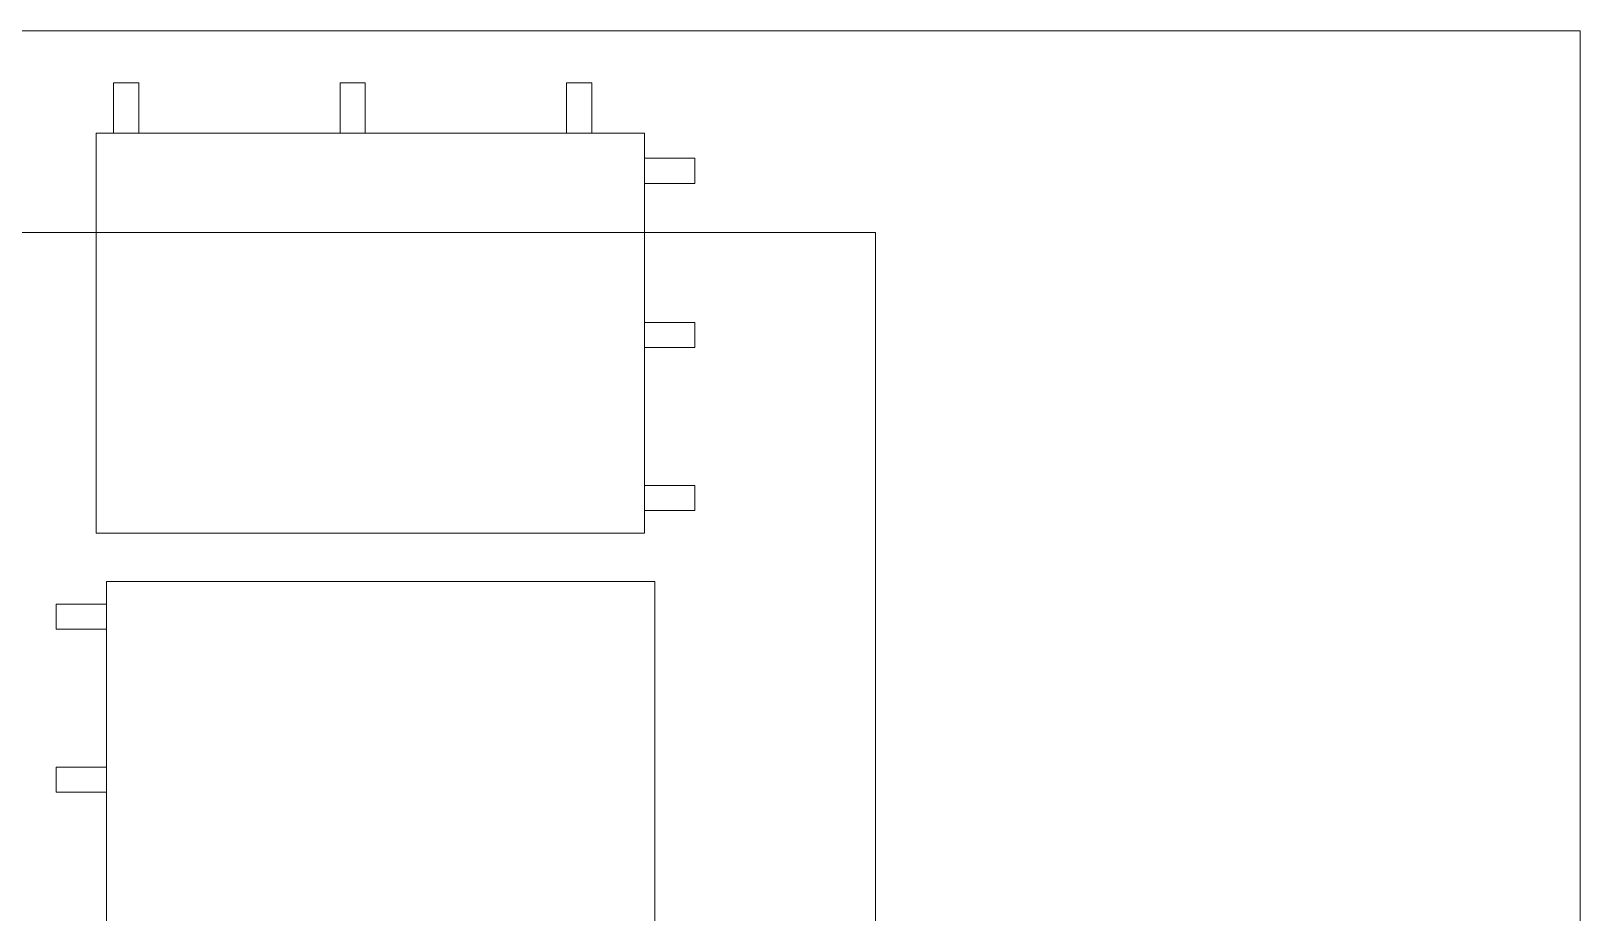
# Model space of a CAD drawing. Header units: millimetres. Extents: x 1245 to 2553, y -2196 to 2093.
# Drawn here: x 1938 to 2553, y 142 to 492 of the extents above; entities that cross this region are included whole.
import ezdxf

# ---------------------------------------------------------------- set-up
doc = ezdxf.new("R2010")
doc.units = ezdxf.units.MM
doc.layers.get('0').update_dxf_attribs({"lineweight": 5, "true_color": 0xffffff})
doc.layers.add('LL', color=250, linetype='Continuous', lineweight=5)

msp = doc.modelspace()

# ---------------------------------------------------------------- linework, layer by layer
msp.add_lwpolyline([(1553.38, 492), (2553.38, 492), (2553.38, -208), (1553.38, -208)], close=True)
at = {"layer": 'LL', "color": 142, "true_color": 0x2e86de, "extrusion": (8.5234e-15, -1, -6.88338e-15)}
for p, q in [((1970.62, 471.45, 427.25), (1980.62, 471.45, 427.25)), ((1970.62, 471.45, 438.25), (1980.62, 471.45, 438.25)), ((1970.62, 451.45, 427.25), (1970.62, 471.45, 427.25)), ((1970.62, 471.45, 438.25), (1970.62, 471.45, 427.25)), ((1970.62, 451.45, 438.25), (1970.62, 471.45, 438.25)), ((1980.62, 471.45, 438.25), (1980.62, 451.45, 438.25)), ((1980.62, 471.45, 438.25), (1980.62, 471.45, 427.25)), ((1980.62, 471.45, 427.25), (1980.62, 451.45, 427.25)), ((2060.62, 471.45, 427.25), (2070.62, 471.45, 427.25)), ((2060.62, 451.45, 438.25), (2060.62, 471.45, 438.25)), ((2060.62, 471.45, 438.25), (2070.62, 471.45, 438.25)), ((2060.62, 471.45, 438.25), (2060.62, 471.45, 427.25)), ((2060.62, 451.45, 427.25), (2060.62, 471.45, 427.25)), ((2070.62, 471.45, 438.25), (2070.62, 451.45, 438.25)), ((2070.62, 471.45, 427.25), (2070.62, 451.45, 427.25)), ((2070.62, 471.45, 438.25), (2070.62, 471.45, 427.25)), ((2150.62, 471.45, 427.25), (2160.62, 471.45, 427.25)), ((2150.62, 451.45, 438.25), (2150.62, 471.45, 438.25)), ((2150.62, 471.45, 438.25), (2150.62, 471.45, 427.25)), ((2150.62, 451.45, 427.25), (2150.62, 471.45, 427.25)), ((2150.62, 471.45, 438.25), (2160.62, 471.45, 438.25)), ((2160.62, 471.45, 438.25), (2160.62, 451.45, 438.25)), ((2160.62, 471.45, 427.25), (2160.62, 451.45, 427.25)), ((2160.62, 471.45, 438.25), (2160.62, 471.45, 427.25)), ((1970.62, 451.45, 438.25), (1980.62, 451.45, 438.25)), ((1970.62, 451.45, 438.25), (1970.62, 451.45, 427.25)), ((2060.62, 451.45, 438.25), (2060.62, 451.45, 427.25)), ((2181.62, 441.45, 438.25), (2201.62, 441.45, 438.25)), ((2181.62, 441.45, 427.25), (2201.62, 441.45, 427.25)), ((2201.62, 441.45, 438.25), (2201.62, 441.45, 427.25)), ((2201.62, 441.45, 438.25), (2201.62, 431.45, 438.25)), ((2201.62, 441.45, 427.25), (2201.62, 431.45, 427.25)), ((2201.62, 431.45, 427.25), (2181.62, 431.45, 427.25)), ((2201.62, 431.45, 438.25), (2181.62, 431.45, 438.25)), ((2201.62, 431.45, 438.25), (2201.62, 431.45, 427.25)), ((2181.62, 376.24, 438.25), (2201.62, 376.24, 438.25)), ((2181.62, 376.24, 427.25), (2201.62, 376.24, 427.25)), ((2181.62, 376.24, 438.25), (2181.62, 376.24, 427.25)), ((2201.62, 376.24, 438.25), (2201.62, 376.24, 427.25)), ((2201.62, 376.24, 438.25), (2201.62, 366.24, 438.25)), ((2201.62, 376.24, 427.25), (2201.62, 366.24, 427.25)), ((2201.62, 366.24, 438.25), (2181.62, 366.24, 438.25)), ((2201.62, 366.24, 427.25), (2181.62, 366.24, 427.25)), ((2201.62, 366.24, 438.25), (2201.62, 366.24, 427.25)), ((2181.62, 311.45, 438.25), (2201.62, 311.45, 438.25)), ((2181.62, 311.45, 427.25), (2201.62, 311.45, 427.25)), ((2201.62, 311.45, 438.25), (2201.62, 301.45, 438.25)), ((2201.62, 311.45, 427.25), (2201.62, 301.45, 427.25)), ((2201.62, 311.45, 438.25), (2201.62, 311.45, 427.25)), ((2201.62, 301.45, 427.25), (2181.62, 301.45, 427.25)), ((2201.62, 301.45, 438.25), (2181.62, 301.45, 438.25)), ((2201.62, 301.45, 438.25), (2201.62, 301.45, 427.25))]:
    msp.add_line(p, q, dxfattribs=at)
at = {"layer": 'LL', "extrusion": (8.5234e-15, -1, -6.88338e-15)}
for p, q in [((1963.62, 442.45, 438.25), (1963.62, 451.45, 438.25)), ((1963.62, 451.45, 438.25), (1963.62, 451.45, 427.25)), ((1963.62, 451.45, 427.25), (1963.62, 292.45, 427.25)), ((1980.62, 451.45, 427.25), (1980.62, 451.45, 438.25)), ((2060.62, 451.45, 438.25), (2070.62, 451.45, 438.25)), ((2070.62, 451.45, 427.25), (2060.62, 451.45, 427.25)), ((2070.62, 451.45, 427.25), (2070.62, 451.45, 438.25)), ((2160.62, 451.45, 438.25), (2150.62, 451.45, 438.25)), ((2150.62, 451.45, 438.25), (2150.62, 451.45, 427.25)), ((2160.62, 451.45, 427.25), (2160.62, 451.45, 438.25)), ((1963.62, 292.45, 438.25), (1963.62, 442.45, 438.25)), ((2181.62, 376.24, 438.25), (2181.62, 366.24, 438.25)), ((2181.62, 366.24, 427.25), (2181.62, 366.24, 438.25)), ((2181.62, 301.45, 438.25), (2181.62, 311.45, 438.25)), ((2181.62, 311.45, 438.25), (2181.62, 311.45, 427.25)), ((2181.62, 301.45, 427.25), (2181.62, 301.45, 438.25)), ((1963.62, 292.45, 438.25), (1963.62, 292.45, 427.25))]:
    msp.add_line(p, q, dxfattribs=at)
at = {"layer": 'LL', "color": 163, "true_color": 0x3f7fe2, "extrusion": (8.5234e-15, -1, -6.88338e-15)}
for p, q in [((1970.62, 451.45, 438.25), (1963.62, 451.45, 438.25)), ((1970.62, 451.45, 427.25), (1963.62, 451.45, 427.25)), ((1980.62, 451.45, 427.25), (1970.62, 451.45, 427.25)), ((2060.62, 451.45, 438.25), (1980.62, 451.45, 438.25)), ((2060.62, 451.45, 427.25), (1980.62, 451.45, 427.25)), ((2150.62, 451.45, 438.25), (2070.62, 451.45, 438.25)), ((2150.62, 451.45, 427.25), (2070.62, 451.45, 427.25)), ((2160.62, 451.45, 427.25), (2150.62, 451.45, 427.25)), ((2181.62, 451.45, 438.25), (2160.62, 451.45, 438.25)), ((2181.62, 451.45, 427.25), (2160.62, 451.45, 427.25)), ((2181.62, 441.45, 438.25), (2181.62, 451.45, 438.25)), ((2181.62, 451.45, 438.25), (2181.62, 451.45, 427.25)), ((2181.62, 441.45, 427.25), (2181.62, 451.45, 427.25)), ((2181.62, 431.45, 438.25), (2181.62, 441.45, 438.25)), ((2181.62, 441.45, 438.25), (2181.62, 441.45, 427.25)), ((2181.62, 431.45, 427.25), (2181.62, 441.45, 427.25)), ((2181.62, 376.24, 438.25), (2181.62, 431.45, 438.25)), ((2181.62, 431.45, 427.25), (2181.62, 431.45, 438.25)), ((2181.62, 376.24, 427.25), (2181.62, 431.45, 427.25)), ((2181.62, 366.24, 427.25), (2181.62, 376.24, 427.25)), ((2181.62, 311.45, 438.25), (2181.62, 366.24, 438.25)), ((2181.62, 311.45, 427.25), (2181.62, 366.24, 427.25)), ((2181.62, 301.45, 427.25), (2181.62, 311.45, 427.25)), ((2181.62, 292.45, 438.25), (2181.62, 301.45, 438.25)), ((2181.62, 292.45, 427.25), (2181.62, 301.45, 427.25)), ((1963.62, 292.45, 427.25), (2181.62, 292.45, 427.25)), ((1963.62, 292.45, 438.25), (2181.62, 292.45, 438.25)), ((2181.62, 292.45, 438.25), (2181.62, 292.45, 427.25))]:
    msp.add_line(p, q, dxfattribs=at)
at = {"layer": 'LL', "color": 163, "true_color": 0x3f7fe2, "extrusion": (-8.64586e-15, 1, -6.88338e-15)}
for p, q in [((2185.73, 273.32, 431.01), (1967.73, 273.32, 431.01)), ((1967.73, 273.32, 442.01), (1967.73, 273.32, 431.01)), ((2185.73, 273.32, 442.01), (1967.73, 273.32, 442.01)), ((1967.73, 273.32, 442.01), (1967.73, 264.32, 442.01)), ((1967.73, 273.32, 431.01), (1967.73, 264.32, 431.01)), ((1967.73, 264.32, 431.01), (1967.73, 254.32, 431.01)), ((1967.73, 254.32, 442.01), (1967.73, 199.54, 442.01)), ((1967.73, 254.32, 431.01), (1967.73, 199.54, 431.01)), ((1967.73, 199.54, 431.01), (1967.73, 189.54, 431.01)), ((1967.73, 189.54, 442.01), (1967.73, 134.32, 442.01)), ((1967.73, 189.54, 431.01), (1967.73, 134.32, 431.01))]:
    msp.add_line(p, q, dxfattribs=at)
at = {"layer": 'LL', "extrusion": (-8.64586e-15, 1, -6.88338e-15)}
for p, q in [((2185.73, 273.32, 442.01), (2185.73, 273.32, 431.01)), ((1967.73, 264.32, 442.01), (1967.73, 254.32, 442.01)), ((1967.73, 264.32, 431.01), (1967.73, 264.32, 442.01)), ((1967.73, 254.32, 442.01), (1967.73, 254.32, 431.01)), ((1967.73, 189.54, 442.01), (1967.73, 199.54, 442.01)), ((1967.73, 199.54, 431.01), (1967.73, 199.54, 442.01))]:
    msp.add_line(p, q, dxfattribs=at)
at = {"layer": 'LL', "color": 142, "true_color": 0x2e86de, "extrusion": (-8.64586e-15, 1, -6.88338e-15)}
for p, q in [((2185.73, 273.32, 442.01), (2185.73, 123.32, 442.01)), ((2185.73, 114.32, 431.01), (2185.73, 273.32, 431.01)), ((1947.73, 254.32, 442.01), (1947.73, 264.32, 442.01)), ((1947.73, 264.32, 442.01), (1947.73, 264.32, 431.01)), ((1947.73, 254.32, 431.01), (1947.73, 264.32, 431.01)), ((1947.73, 264.32, 431.01), (1967.73, 264.32, 431.01)), ((1947.73, 264.32, 442.01), (1967.73, 264.32, 442.01)), ((1967.73, 254.32, 442.01), (1947.73, 254.32, 442.01)), ((1947.73, 254.32, 442.01), (1947.73, 254.32, 431.01)), ((1967.73, 254.32, 431.01), (1947.73, 254.32, 431.01)), ((1947.73, 199.54, 442.01), (1967.73, 199.54, 442.01)), ((1947.73, 189.54, 442.01), (1947.73, 199.54, 442.01)), ((1947.73, 199.54, 431.01), (1967.73, 199.54, 431.01)), ((1947.73, 199.54, 442.01), (1947.73, 199.54, 431.01)), ((1947.73, 189.54, 431.01), (1947.73, 199.54, 431.01)), ((1967.73, 189.54, 442.01), (1947.73, 189.54, 442.01)), ((1947.73, 189.54, 442.01), (1947.73, 189.54, 431.01)), ((1967.73, 189.54, 431.01), (1947.73, 189.54, 431.01)), ((1967.73, 189.54, 442.01), (1967.73, 189.54, 431.01))]:
    msp.add_line(p, q, dxfattribs=at)
at = {"layer": 'LL'}
msp.add_lwpolyline([(2273.38, -208), (2273.38, 412), (1553.38, 412), (1553.38, -208)], close=True, dxfattribs=at)
at = {"layer": 'LL', "color": 142, "true_color": 0x2e86de}
for points, invisible_edges in [([(1980.62, 471.45, 438.25), (1970.62, 471.45, 427.25), (1970.62, 471.45, 438.25)], 1), ([(1970.62, 471.45, 427.25), (1980.62, 471.45, 438.25), (1980.62, 471.45, 427.25)], 1), ([(1970.62, 451.45, 427.25), (1970.62, 471.45, 438.25), (1970.62, 471.45, 427.25)], 1), ([(1970.62, 471.45, 438.25), (1970.62, 451.45, 427.25), (1970.62, 451.45, 438.25)], 1), ([(1970.62, 471.45, 438.25), (1980.62, 451.45, 438.25), (1980.62, 471.45, 438.25)], 1), ([(1980.62, 451.45, 438.25), (1970.62, 471.45, 438.25), (1970.62, 451.45, 438.25)], 1), ([(1980.62, 451.45, 427.25), (1970.62, 471.45, 427.25), (1980.62, 471.45, 427.25)], 1), ([(1970.62, 471.45, 427.25), (1980.62, 451.45, 427.25), (1970.62, 451.45, 427.25)], 1), ([(1980.62, 471.45, 438.25), (1980.62, 451.45, 427.25), (1980.62, 471.45, 427.25)], 1), ([(1980.62, 451.45, 427.25), (1980.62, 471.45, 438.25), (1980.62, 451.45, 438.25)], 1), ([(2070.62, 451.45, 427.25), (2060.62, 471.45, 427.25), (2070.62, 471.45, 427.25)], 1), ([(2060.62, 471.45, 427.25), (2070.62, 451.45, 427.25), (2060.62, 451.45, 427.25)], 1), ([(2060.62, 451.45, 427.25), (2060.62, 471.45, 438.25), (2060.62, 471.45, 427.25)], 1), ([(2060.62, 471.45, 438.25), (2060.62, 451.45, 427.25), (2060.62, 451.45, 438.25)], 1), ([(2060.62, 471.45, 438.25), (2070.62, 451.45, 438.25), (2070.62, 471.45, 438.25)], 1), ([(2070.62, 451.45, 438.25), (2060.62, 471.45, 438.25), (2060.62, 451.45, 438.25)], 1), ([(2070.62, 471.45, 438.25), (2060.62, 471.45, 427.25), (2060.62, 471.45, 438.25)], 1), ([(2060.62, 471.45, 427.25), (2070.62, 471.45, 438.25), (2070.62, 471.45, 427.25)], 1), ([(2070.62, 471.45, 438.25), (2070.62, 451.45, 427.25), (2070.62, 471.45, 427.25)], 1), ([(2070.62, 451.45, 427.25), (2070.62, 471.45, 438.25), (2070.62, 451.45, 438.25)], 1), ([(2160.62, 471.45, 438.25), (2150.62, 471.45, 427.25), (2150.62, 471.45, 438.25)], 1), ([(2150.62, 471.45, 427.25), (2160.62, 471.45, 438.25), (2160.62, 471.45, 427.25)], 1), ([(2160.62, 451.45, 427.25), (2150.62, 471.45, 427.25), (2160.62, 471.45, 427.25)], 1), ([(2150.62, 471.45, 427.25), (2160.62, 451.45, 427.25), (2150.62, 451.45, 427.25)], 1), ([(2150.62, 471.45, 438.25), (2160.62, 451.45, 438.25), (2160.62, 471.45, 438.25)], 1), ([(2160.62, 451.45, 438.25), (2150.62, 471.45, 438.25), (2150.62, 451.45, 438.25)], 1), ([(2150.62, 451.45, 427.25), (2150.62, 471.45, 438.25), (2150.62, 471.45, 427.25)], 1), ([(2150.62, 471.45, 438.25), (2150.62, 451.45, 427.25), (2150.62, 451.45, 438.25)], 1), ([(2160.62, 471.45, 438.25), (2160.62, 451.45, 427.25), (2160.62, 471.45, 427.25)], 1), ([(2160.62, 451.45, 427.25), (2160.62, 471.45, 438.25), (2160.62, 451.45, 438.25)], 1), ([(2201.62, 431.45, 427.25), (2181.62, 441.45, 427.25), (2201.62, 441.45, 427.25)], 1), ([(2181.62, 441.45, 427.25), (2201.62, 431.45, 427.25), (2181.62, 431.45, 427.25)], 1), ([(2181.62, 431.45, 438.25), (2201.62, 441.45, 438.25), (2181.62, 441.45, 438.25)], 1), ([(2201.62, 441.45, 438.25), (2181.62, 431.45, 438.25), (2201.62, 431.45, 438.25)], 1), ([(2201.62, 441.45, 438.25), (2181.62, 441.45, 427.25), (2181.62, 441.45, 438.25)], 1), ([(2181.62, 441.45, 427.25), (2201.62, 441.45, 438.25), (2201.62, 441.45, 427.25)], 1), ([(2201.62, 441.45, 427.25), (2201.62, 431.45, 438.25), (2201.62, 431.45, 427.25)], 1), ([(2201.62, 431.45, 438.25), (2201.62, 441.45, 427.25), (2201.62, 441.45, 438.25)], 1), ([(2181.62, 431.45, 427.25), (2201.62, 431.45, 438.25), (2181.62, 431.45, 438.25)], 1), ([(2201.62, 431.45, 438.25), (2181.62, 431.45, 427.25), (2201.62, 431.45, 427.25)], 1), ([(2201.62, 376.24, 427.25), (2181.62, 366.24, 427.25), (2181.62, 376.24, 427.25)], 1), ([(2181.62, 366.24, 427.25), (2201.62, 376.24, 427.25), (2201.62, 366.24, 427.25)], 1), ([(2181.62, 366.24, 438.25), (2201.62, 376.24, 438.25), (2181.62, 376.24, 438.25)], 1), ([(2201.62, 376.24, 438.25), (2181.62, 366.24, 438.25), (2201.62, 366.24, 438.25)], 1), ([(2201.62, 376.24, 438.25), (2181.62, 376.24, 427.25), (2181.62, 376.24, 438.25)], 1), ([(2181.62, 376.24, 427.25), (2201.62, 376.24, 438.25), (2201.62, 376.24, 427.25)], 1), ([(2201.62, 376.24, 438.25), (2201.62, 366.24, 427.25), (2201.62, 376.24, 427.25)], 1), ([(2201.62, 366.24, 427.25), (2201.62, 376.24, 438.25), (2201.62, 366.24, 438.25)], 1), ([(2181.62, 366.24, 427.25), (2201.62, 366.24, 438.25), (2181.62, 366.24, 438.25)], 1), ([(2201.62, 366.24, 438.25), (2181.62, 366.24, 427.25), (2201.62, 366.24, 427.25)], 1), ([(2181.62, 311.45, 438.25), (2201.62, 301.45, 438.25), (2201.62, 311.45, 438.25)], 1), ([(2201.62, 301.45, 438.25), (2181.62, 311.45, 438.25), (2181.62, 301.45, 438.25)], 1), ([(2201.62, 301.45, 427.25), (2181.62, 311.45, 427.25), (2201.62, 311.45, 427.25)], 1), ([(2181.62, 311.45, 427.25), (2201.62, 301.45, 427.25), (2181.62, 301.45, 427.25)], 1), ([(2201.62, 311.45, 438.25), (2181.62, 311.45, 427.25), (2181.62, 311.45, 438.25)], 1), ([(2181.62, 311.45, 427.25), (2201.62, 311.45, 438.25), (2201.62, 311.45, 427.25)], 1), ([(2201.62, 311.45, 427.25), (2201.62, 301.45, 438.25), (2201.62, 301.45, 427.25)], 1), ([(2201.62, 301.45, 438.25), (2201.62, 311.45, 427.25), (2201.62, 311.45, 438.25)], 1), ([(2181.62, 301.45, 427.25), (2201.62, 301.45, 438.25), (2181.62, 301.45, 438.25)], 1), ([(2201.62, 301.45, 438.25), (2181.62, 301.45, 427.25), (2201.62, 301.45, 427.25)], 1), ([(1967.73, 124.32, 442.01), (2185.73, 123.32, 442.01), (2185.73, 273.32, 442.01)], 13), ([(2178.73, 114.32, 431.01), (2185.73, 273.32, 431.01), (2185.73, 114.32, 431.01)], 1), ([(2185.73, 273.32, 442.01), (2185.73, 114.32, 431.01), (2185.73, 273.32, 431.01)], 1), ([(2185.73, 114.32, 431.01), (2185.73, 273.32, 442.01), (2185.73, 114.32, 442.01)], 3), ([(2185.73, 114.32, 442.01), (2185.73, 273.32, 442.01), (2185.73, 123.32, 442.01)], 1), ([(1967.73, 254.32, 442.01), (1947.73, 264.32, 442.01), (1947.73, 254.32, 442.01)], 1), ([(1947.73, 264.32, 442.01), (1967.73, 254.32, 442.01), (1967.73, 264.32, 442.01)], 1), ([(1967.73, 264.32, 431.01), (1947.73, 264.32, 442.01), (1967.73, 264.32, 442.01)], 1), ([(1947.73, 264.32, 442.01), (1967.73, 264.32, 431.01), (1947.73, 264.32, 431.01)], 1), ([(1947.73, 264.32, 431.01), (1967.73, 254.32, 431.01), (1947.73, 254.32, 431.01)], 1), ([(1967.73, 254.32, 431.01), (1947.73, 264.32, 431.01), (1967.73, 264.32, 431.01)], 1), ([(1947.73, 254.32, 431.01), (1947.73, 264.32, 442.01), (1947.73, 264.32, 431.01)], 1), ([(1947.73, 264.32, 442.01), (1947.73, 254.32, 431.01), (1947.73, 254.32, 442.01)], 1), ([(1947.73, 254.32, 442.01), (1967.73, 254.32, 431.01), (1967.73, 254.32, 442.01)], 1), ([(1967.73, 254.32, 431.01), (1947.73, 254.32, 442.01), (1947.73, 254.32, 431.01)], 1), ([(1947.73, 189.54, 431.01), (1967.73, 199.54, 431.01), (1967.73, 189.54, 431.01)], 1), ([(1967.73, 199.54, 431.01), (1947.73, 189.54, 431.01), (1947.73, 199.54, 431.01)], 1), ([(1967.73, 199.54, 442.01), (1947.73, 189.54, 442.01), (1967.73, 189.54, 442.01)], 1), ([(1947.73, 189.54, 442.01), (1967.73, 199.54, 442.01), (1947.73, 199.54, 442.01)], 1), ([(1947.73, 189.54, 442.01), (1947.73, 199.54, 431.01), (1947.73, 189.54, 431.01)], 1), ([(1947.73, 199.54, 431.01), (1947.73, 189.54, 442.01), (1947.73, 199.54, 442.01)], 1), ([(1967.73, 199.54, 431.01), (1947.73, 199.54, 442.01), (1967.73, 199.54, 442.01)], 1), ([(1947.73, 199.54, 442.01), (1967.73, 199.54, 431.01), (1947.73, 199.54, 431.01)], 1), ([(1947.73, 189.54, 442.01), (1967.73, 189.54, 431.01), (1967.73, 189.54, 442.01)], 1), ([(1967.73, 189.54, 431.01), (1947.73, 189.54, 442.01), (1947.73, 189.54, 431.01)], 1)]:
    msp.add_3dface(points, dxfattribs=dict(at, invisible_edges=invisible_edges))
at = {"layer": 'LL', "color": 163, "true_color": 0x3f7fe2}
for points, invisible_edges in [([(1970.62, 451.45, 438.25), (1963.62, 451.45, 427.25), (1963.62, 451.45, 438.25)], 1), ([(1963.62, 451.45, 427.25), (1970.62, 451.45, 438.25), (1970.62, 451.45, 427.25)], 1), ([(1970.62, 451.45, 427.25), (1963.62, 292.45, 427.25), (1963.62, 451.45, 427.25)], 1), ([(1963.62, 451.45, 438.25), (1980.62, 451.45, 438.25), (1970.62, 451.45, 438.25)], 1), ([(2181.62, 451.45, 438.25), (1963.62, 451.45, 438.25), (1963.62, 442.45, 438.25)], 13), ([(2181.62, 451.45, 438.25), (1963.62, 442.45, 438.25), (2181.62, 441.45, 438.25)], 3), ([(1963.62, 292.45, 438.25), (1963.62, 451.45, 427.25), (1963.62, 292.45, 427.25)], 1), ([(1963.62, 451.45, 427.25), (1963.62, 292.45, 438.25), (1963.62, 451.45, 438.25)], 3), ([(1963.62, 451.45, 438.25), (1963.62, 292.45, 438.25), (1963.62, 442.45, 438.25)], 1), ([(1980.62, 451.45, 427.25), (2181.62, 441.45, 427.25), (1970.62, 451.45, 427.25)], 3), ([(2060.62, 451.45, 427.25), (2150.62, 451.45, 427.25), (1980.62, 451.45, 427.25)], 3), ([(2060.62, 451.45, 438.25), (1980.62, 451.45, 427.25), (1980.62, 451.45, 438.25)], 1), ([(1980.62, 451.45, 427.25), (2060.62, 451.45, 438.25), (2060.62, 451.45, 427.25)], 1), ([(1980.62, 451.45, 438.25), (2070.62, 451.45, 438.25), (2060.62, 451.45, 438.25)], 1), ([(2150.62, 451.45, 427.25), (2060.62, 451.45, 427.25), (2070.62, 451.45, 427.25)], 1), ([(2070.62, 451.45, 438.25), (2150.62, 451.45, 427.25), (2070.62, 451.45, 427.25)], 1), ([(2150.62, 451.45, 427.25), (2070.62, 451.45, 438.25), (2150.62, 451.45, 438.25)], 1), ([(2070.62, 451.45, 438.25), (2160.62, 451.45, 438.25), (2150.62, 451.45, 438.25)], 1), ([(2160.62, 451.45, 438.25), (2070.62, 451.45, 438.25), (2181.62, 451.45, 438.25)], 3), ([(2160.62, 451.45, 427.25), (2181.62, 441.45, 427.25), (2150.62, 451.45, 427.25)], 3), ([(2181.62, 441.45, 427.25), (2160.62, 451.45, 427.25), (2181.62, 451.45, 427.25)], 1), ([(2181.62, 451.45, 438.25), (2160.62, 451.45, 427.25), (2160.62, 451.45, 438.25)], 1), ([(2160.62, 451.45, 427.25), (2181.62, 451.45, 438.25), (2181.62, 451.45, 427.25)], 1), ([(2181.62, 451.45, 438.25), (2181.62, 441.45, 427.25), (2181.62, 451.45, 427.25)], 1), ([(2181.62, 441.45, 427.25), (2181.62, 451.45, 438.25), (2181.62, 441.45, 438.25)], 1), ([(2181.62, 441.45, 438.25), (1963.62, 442.45, 438.25), (1963.62, 292.45, 438.25)], 13), ([(1963.62, 292.45, 427.25), (2181.62, 441.45, 427.25), (2181.62, 431.45, 427.25)], 13), ([(2181.62, 441.45, 438.25), (1963.62, 292.45, 438.25), (2181.62, 431.45, 438.25)], 3), ([(1963.62, 292.45, 427.25), (2181.62, 431.45, 427.25), (2181.62, 376.24, 427.25)], 13), ([(2181.62, 431.45, 438.25), (1963.62, 292.45, 438.25), (2181.62, 376.24, 438.25)], 3), ([(2181.62, 431.45, 438.25), (2181.62, 376.24, 427.25), (2181.62, 431.45, 427.25)], 1), ([(2181.62, 376.24, 427.25), (2181.62, 431.45, 438.25), (2181.62, 376.24, 438.25)], 1), ([(1963.62, 292.45, 427.25), (2181.62, 376.24, 427.25), (2181.62, 366.24, 427.25)], 13), ([(2181.62, 376.24, 438.25), (1963.62, 292.45, 438.25), (2181.62, 366.24, 438.25)], 3), ([(1963.62, 292.45, 427.25), (2181.62, 366.24, 427.25), (2181.62, 311.45, 427.25)], 13), ([(2181.62, 366.24, 438.25), (1963.62, 292.45, 438.25), (2181.62, 311.45, 438.25)], 3), ([(2181.62, 366.24, 438.25), (2181.62, 311.45, 427.25), (2181.62, 366.24, 427.25)], 1), ([(2181.62, 311.45, 427.25), (2181.62, 366.24, 438.25), (2181.62, 311.45, 438.25)], 1), ([(1963.62, 292.45, 427.25), (2181.62, 311.45, 427.25), (2181.62, 301.45, 427.25)], 13), ([(2181.62, 311.45, 438.25), (1963.62, 292.45, 438.25), (2181.62, 301.45, 438.25)], 3), ([(1963.62, 292.45, 427.25), (2181.62, 301.45, 427.25), (2181.62, 292.45, 427.25)], 1), ([(2181.62, 301.45, 438.25), (1963.62, 292.45, 438.25), (2181.62, 292.45, 438.25)], 1), ([(2181.62, 301.45, 427.25), (2181.62, 292.45, 438.25), (2181.62, 292.45, 427.25)], 1), ([(2181.62, 292.45, 438.25), (2181.62, 301.45, 427.25), (2181.62, 301.45, 438.25)], 1), ([(2181.62, 292.45, 427.25), (1963.62, 292.45, 438.25), (1963.62, 292.45, 427.25)], 1), ([(1963.62, 292.45, 438.25), (2181.62, 292.45, 427.25), (2181.62, 292.45, 438.25)], 1), ([(2185.73, 273.32, 431.01), (1967.73, 124.32, 431.01), (1967.73, 134.32, 431.01)], 13), ([(2185.73, 273.32, 431.01), (1967.73, 134.32, 431.01), (1967.73, 189.54, 431.01)], 13), ([(2185.73, 273.32, 431.01), (1967.73, 189.54, 431.01), (1967.73, 199.54, 431.01)], 13), ([(2185.73, 273.32, 431.01), (1967.73, 199.54, 431.01), (1967.73, 254.32, 431.01)], 13), ([(2185.73, 273.32, 431.01), (1967.73, 254.32, 431.01), (1967.73, 264.32, 431.01)], 13), ([(2185.73, 273.32, 431.01), (1967.73, 264.32, 431.01), (1967.73, 273.32, 431.01)], 1), ([(1967.73, 264.32, 431.01), (1967.73, 273.32, 442.01), (1967.73, 273.32, 431.01)], 1), ([(1967.73, 273.32, 442.01), (1967.73, 264.32, 431.01), (1967.73, 264.32, 442.01)], 1), ([(1967.73, 124.32, 442.01), (2185.73, 273.32, 442.01), (1967.73, 134.32, 442.01)], 3), ([(1967.73, 134.32, 442.01), (2185.73, 273.32, 442.01), (1967.73, 189.54, 442.01)], 3), ([(1967.73, 189.54, 442.01), (2185.73, 273.32, 442.01), (1967.73, 199.54, 442.01)], 3), ([(1967.73, 199.54, 442.01), (2185.73, 273.32, 442.01), (1967.73, 254.32, 442.01)], 3), ([(1967.73, 254.32, 442.01), (2185.73, 273.32, 442.01), (1967.73, 264.32, 442.01)], 3), ([(1967.73, 264.32, 442.01), (2185.73, 273.32, 442.01), (1967.73, 273.32, 442.01)], 1), ([(1967.73, 273.32, 431.01), (2185.73, 273.32, 442.01), (2185.73, 273.32, 431.01)], 1), ([(2185.73, 273.32, 442.01), (1967.73, 273.32, 431.01), (1967.73, 273.32, 442.01)], 1), ([(1967.73, 199.54, 442.01), (1967.73, 254.32, 431.01), (1967.73, 199.54, 431.01)], 1), ([(1967.73, 254.32, 431.01), (1967.73, 199.54, 442.01), (1967.73, 254.32, 442.01)], 1), ([(1967.73, 134.32, 442.01), (1967.73, 189.54, 431.01), (1967.73, 134.32, 431.01)], 1), ([(1967.73, 189.54, 431.01), (1967.73, 134.32, 442.01), (1967.73, 189.54, 442.01)], 1)]:
    msp.add_3dface(points, dxfattribs=dict(at, invisible_edges=invisible_edges))

doc.saveas('drawing.dxf')
